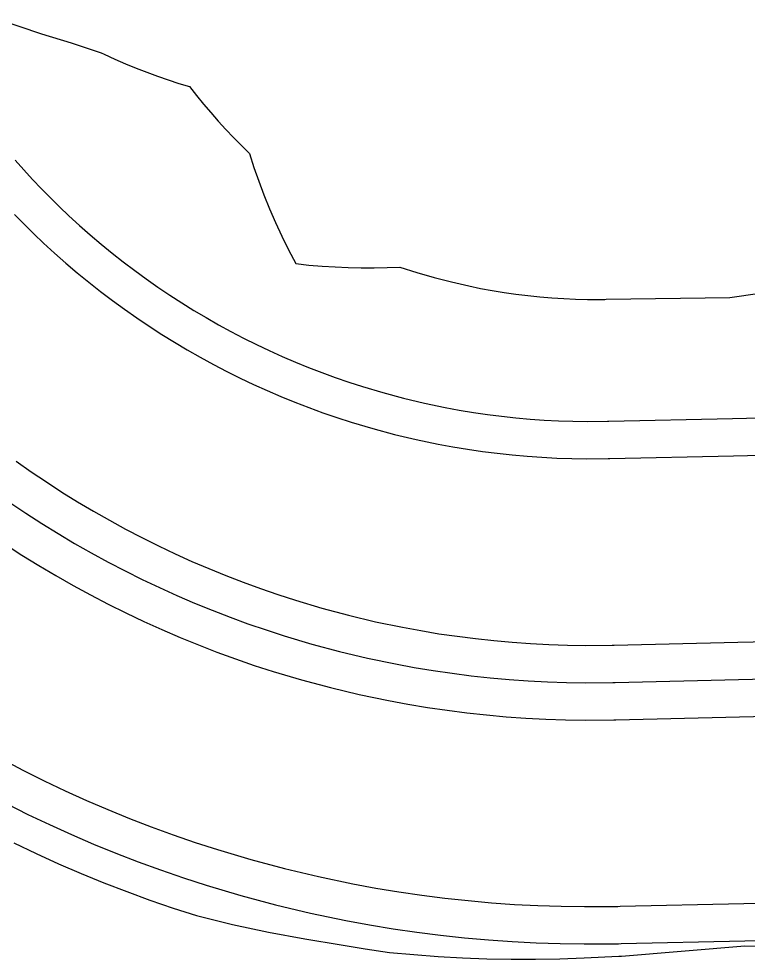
# Model space of a CAD drawing. Extents: x 8855 to 9481, y 3861 to 4019.
# Drawn here: x 9246.3 to 9324.5, y 3860.5 to 3961.3 of the extents above; entities that cross this region are included whole.
import ezdxf

# ---------------------------------------------------------------- set-up
doc = ezdxf.new("R2010")
doc.units = 0
doc.header["$MEASUREMENT"] = 0
doc.layers.add('TRIMBLE_ROAD', color=7, linetype='CONTINUOUS')

msp = doc.modelspace()

# ---------------------------------------------------------------- linework, layer by layer
at = {"layer": 'TRIMBLE_ROAD', "color": 1}
for points in [[(9243.912965, 3961.312666, 1963.077946), (9246.320089, 3960.529782, 1963.404675), (9248.727605, 3959.700164, 1963.731404), (9251.933874, 3958.721532, 1964.176719), (9255.142562, 3957.661784, 1964.622034), (9255.471519, 3957.526491, 1964.664185), (9256.608138, 3957.00105, 1964.798302), (9257.747536, 3956.501711, 1964.932419), (9258.889157, 3956.028418, 1965.066537), (9260.032449, 3955.5811, 1965.200654), (9261.176862, 3955.15968, 1965.334771), (9262.32185, 3954.764064, 1965.468889), (9263.46687, 3954.394151, 1965.603006), (9264.611383, 3954.049829, 1965.737123), (9265.346526, 3953.109375, 1965.687413), (9266.101824, 3952.180359, 1965.637704), (9266.877106, 3951.263205, 1965.587994), (9267.672191, 3950.358338, 1965.538285), (9268.48689, 3949.466176, 1965.488575), (9269.321003, 3948.587138, 1965.438865), (9270.174324, 3947.721639, 1965.389156), (9271.046637, 3946.870089, 1965.339446), (9271.513998, 3945.390535, 1965.09736), (9272.023988, 3943.91017, 1964.855273), (9272.576794, 3942.430072, 1964.613187), (9273.172578, 3940.951327, 1964.3711), (9273.811476, 3939.475026, 1964.129013), (9274.493599, 3938.002265, 1963.886927), (9275.21903, 3936.534146, 1963.64484), (9275.98783, 3935.071774, 1963.402754), (9277.405178, 3934.922004, 1963.520458), (9278.817044, 3934.802309, 1963.638162), (9280.222801, 3934.712432, 1963.755866), (9281.62183, 3934.652103, 1963.873571), (9283.013523, 3934.621038, 1963.991275), (9284.397277, 3934.618942, 1964.108979), (9285.772498, 3934.645506, 1964.226683), (9287.138601, 3934.700412, 1964.344387), (9288.967331, 3934.120447, 1964.335255), (9290.812472, 3933.591592, 1964.326122), (9292.672596, 3933.114313, 1964.316989), (9294.54626, 3932.689032, 1964.307857), (9295.800069, 3932.422541, 1964.318999), (9297.059266, 3932.179361, 1964.33014), (9298.325998, 3931.978497, 1964.34605), (9299.596544, 3931.801243, 1964.361959), (9300.870463, 3931.647672, 1964.377869), (9302.147315, 3931.517847, 1964.393778), (9303.426655, 3931.411825, 1964.409688), (9304.708042, 3931.329652, 1964.425597), (9305.991029, 3931.27137, 1964.441507), (9307.275172, 3931.237008, 1964.457416), (9309.10827, 3931.244675, 1964.483927), (9309.248683, 3931.247454, 1964.486003), (9322.501589, 3931.457812, 1964.589211), (9338.855781, 3933.785221, 1965.233854)], [(9243.912965, 3961.312666, 1963.077946), (9246.320089, 3960.529782, 1963.404675), (9248.727605, 3959.700164, 1963.731404), (9251.933874, 3958.721532, 1964.176719), (9255.142562, 3957.661784, 1964.622034), (9255.471519, 3957.526491, 1964.664185), (9256.608138, 3957.00105, 1964.798302), (9257.747536, 3956.501711, 1964.932419), (9258.889157, 3956.028418, 1965.066537), (9260.032449, 3955.5811, 1965.200654), (9261.176862, 3955.15968, 1965.334771), (9262.32185, 3954.764064, 1965.468889), (9263.46687, 3954.394151, 1965.603006), (9264.611383, 3954.049829, 1965.737123), (9265.346526, 3953.109375, 1965.687413), (9266.101824, 3952.180359, 1965.637704), (9266.877106, 3951.263205, 1965.587994), (9267.672191, 3950.358338, 1965.538285), (9268.48689, 3949.466176, 1965.488575), (9269.321003, 3948.587138, 1965.438865), (9270.174324, 3947.721639, 1965.389156), (9271.046637, 3946.870089, 1965.339446), (9271.513998, 3945.390535, 1965.09736), (9272.023988, 3943.91017, 1964.855273), (9272.576794, 3942.430072, 1964.613187), (9273.172578, 3940.951327, 1964.3711), (9273.811476, 3939.475026, 1964.129013), (9274.493599, 3938.002265, 1963.886927), (9275.21903, 3936.534146, 1963.64484), (9275.98783, 3935.071774, 1963.402754), (9277.405178, 3934.922004, 1963.520458), (9278.817044, 3934.802309, 1963.638162), (9280.222801, 3934.712432, 1963.755866), (9281.62183, 3934.652103, 1963.873571), (9283.013523, 3934.621038, 1963.991275), (9284.397277, 3934.618942, 1964.108979), (9285.772498, 3934.645506, 1964.226683), (9287.138601, 3934.700412, 1964.344387), (9288.967331, 3934.120447, 1964.335255), (9290.812472, 3933.591592, 1964.326122), (9292.672596, 3933.114313, 1964.316989), (9294.54626, 3932.689032, 1964.307857), (9295.800069, 3932.422541, 1964.318999), (9297.059266, 3932.179361, 1964.33014), (9298.325998, 3931.978497, 1964.34605), (9299.596544, 3931.801243, 1964.361959), (9300.870463, 3931.647672, 1964.377869), (9302.147315, 3931.517847, 1964.393778), (9303.426655, 3931.411825, 1964.409688), (9304.708042, 3931.329652, 1964.425597), (9305.991029, 3931.27137, 1964.441507), (9307.275172, 3931.237008, 1964.457416), (9309.10827, 3931.244675, 1964.483927), (9309.248683, 3931.247454, 1964.486003), (9322.501589, 3931.457812, 1964.589211), (9338.855781, 3933.785221, 1965.233854)], [(9245.923584, 3946.156257, 1961.00468), (9246.842207, 3945.124031, 1961.004251), (9247.778094, 3944.107432, 1961.003823), (9248.730978, 3943.106746, 1961.003394), (9249.700588, 3942.12226, 1961.002966), (9250.686651, 3941.154251, 1961.002537), (9251.688884, 3940.202996, 1961.002109), (9252.816058, 3939.170553, 1961.001641), (9253.96228, 3938.1593, 1961.001173), (9255.127153, 3937.169588, 1961.000706), (9256.310272, 3936.201762, 1961.000238), (9257.511226, 3935.256157, 1960.999771), (9258.729597, 3934.333102, 1960.999303), (9259.964962, 3933.432917, 1960.998835), (9261.216892, 3932.555917, 1960.998368), (9262.484952, 3931.702405, 1960.997904), (9263.768701, 3930.872677, 1960.99744), (9265.067693, 3930.067023, 1960.996977), (9266.381477, 3929.285723, 1960.996513), (9267.709596, 3928.529047, 1960.99605), (9269.051589, 3927.797258, 1960.995586), (9270.406989, 3927.090612, 1960.995123), (9271.775326, 3926.409353, 1960.994659), (9273.156123, 3925.753718, 1960.994197), (9274.548902, 3925.123935, 1960.993735), (9275.953178, 3924.520223, 1960.993272), (9277.368463, 3923.942792, 1960.99281), (9278.794265, 3923.391841, 1960.992348), (9280.23009, 3922.867564, 1960.991886), (9281.675437, 3922.370141, 1960.991424), (9283.129806, 3921.899747, 1960.990961), (9285.327166, 3921.245186, 1960.990267), (9287.541968, 3920.652316, 1960.989572), (9289.772479, 3920.121598, 1960.988877), (9292.016957, 3919.653449, 1960.988183), (9293.520168, 3919.376292, 1961.008008), (9295.028283, 3919.127204, 1961.027833), (9296.54078, 3918.90627, 1961.047659), (9298.057133, 3918.713567, 1961.067484), (9299.576814, 3918.549162, 1961.08731), (9301.099295, 3918.413113, 1961.107135), (9302.624048, 3918.305467, 1961.12696), (9304.150542, 3918.226261, 1961.146786), (9305.678248, 3918.175523, 1961.166611), (9307.206634, 3918.153269, 1961.186437), (9309.387571, 3918.17085, 1961.214725), (9309.554614, 3918.174589, 1961.216892), (9322.805186, 3918.484678, 1961.34504), (9339.204863, 3918.868463, 1961.503643)], [(9245.923584, 3946.156257, 1961.00468), (9246.842207, 3945.124031, 1961.004251), (9247.778094, 3944.107432, 1961.003823), (9248.730978, 3943.106746, 1961.003394), (9249.700588, 3942.12226, 1961.002966), (9250.686651, 3941.154251, 1961.002537), (9251.688884, 3940.202996, 1961.002109), (9252.816058, 3939.170553, 1961.001641), (9253.96228, 3938.1593, 1961.001173), (9255.127153, 3937.169588, 1961.000706), (9256.310272, 3936.201762, 1961.000238), (9257.511226, 3935.256157, 1960.999771), (9258.729597, 3934.333102, 1960.999303), (9259.964962, 3933.432917, 1960.998835), (9261.216892, 3932.555917, 1960.998368), (9262.484952, 3931.702405, 1960.997904), (9263.768701, 3930.872677, 1960.99744), (9265.067693, 3930.067023, 1960.996977), (9266.381477, 3929.285723, 1960.996513), (9267.709596, 3928.529047, 1960.99605), (9269.051589, 3927.797258, 1960.995586), (9270.406989, 3927.090612, 1960.995123), (9271.775326, 3926.409353, 1960.994659), (9273.156123, 3925.753718, 1960.994197), (9274.548902, 3925.123935, 1960.993735), (9275.953178, 3924.520223, 1960.993272), (9277.368463, 3923.942792, 1960.99281), (9278.794265, 3923.391841, 1960.992348), (9280.23009, 3922.867564, 1960.991886), (9281.675437, 3922.370141, 1960.991424), (9283.129806, 3921.899747, 1960.990961), (9285.327166, 3921.245186, 1960.990267), (9287.541968, 3920.652316, 1960.989572), (9289.772479, 3920.121598, 1960.988877), (9292.016957, 3919.653449, 1960.988183), (9293.520168, 3919.376292, 1961.008008), (9295.028283, 3919.127204, 1961.027833), (9296.54078, 3918.90627, 1961.047659), (9298.057133, 3918.713567, 1961.067484), (9299.576814, 3918.549162, 1961.08731), (9301.099295, 3918.413113, 1961.107135), (9302.624048, 3918.305467, 1961.12696), (9304.150542, 3918.226261, 1961.146786), (9305.678248, 3918.175523, 1961.166611), (9307.206634, 3918.153269, 1961.186437), (9309.387571, 3918.17085, 1961.214725), (9309.554614, 3918.174589, 1961.216892), (9322.805186, 3918.484678, 1961.34504), (9339.204863, 3918.868463, 1961.503643)], [(9245.857553, 3940.324044, 1961.123394), (9246.874462, 3939.291534, 1961.122966), (9247.908625, 3938.276305, 1961.122537), (9248.959748, 3937.278647, 1961.122109), (9250.141906, 3936.195841, 1961.121641), (9251.344041, 3935.135259, 1961.121173), (9252.565737, 3934.097268, 1961.120706), (9253.80657, 3933.082231, 1961.120238), (9255.066106, 3932.090499, 1961.119771), (9256.34391, 3931.122417, 1961.119303), (9257.639537, 3930.178321, 1961.118835), (9258.952537, 3929.25854, 1961.118368), (9260.282454, 3928.363393, 1961.117904), (9261.628824, 3927.493191, 1961.11744), (9262.991182, 3926.648237, 1961.116977), (9264.369053, 3925.828824, 1961.116513), (9265.761958, 3925.035237, 1961.11605), (9267.169414, 3924.267752, 1961.115586), (9268.590931, 3923.526635, 1961.115123), (9270.026016, 3922.812143, 1961.114659), (9271.474169, 3922.124526, 1961.114197), (9272.934888, 3921.464022, 1961.113735), (9274.407666, 3920.830861, 1961.113272), (9275.891989, 3920.225262, 1961.11281), (9277.387343, 3919.647436, 1961.112348), (9278.893207, 3919.097584, 1961.111886), (9280.40906, 3918.575897, 1961.111424), (9281.934373, 3918.082557, 1961.110961), (9284.238922, 3917.396066, 1961.110267), (9286.561763, 3916.774275, 1961.109572), (9288.901079, 3916.217669, 1961.108877), (9291.255043, 3915.726683, 1961.108183), (9292.831582, 3915.436007, 1961.128008), (9294.413264, 3915.174768, 1961.147833), (9295.999541, 3914.943056, 1961.167659), (9297.589862, 3914.740953, 1961.187484), (9299.183674, 3914.568529, 1961.20731), (9300.780423, 3914.425844, 1961.227135), (9302.379554, 3914.312946, 1961.24696), (9303.980511, 3914.229877, 1961.266786), (9305.582739, 3914.176663, 1961.286611), (9307.18568, 3914.153324, 1961.306437), (9309.473004, 3914.171762, 1961.334725), (9309.648196, 3914.175684, 1961.336892), (9322.898768, 3914.485773, 1961.46504), (9339.298445, 3914.869558, 1961.623643)], [(9245.857553, 3940.324044, 1961.123394), (9246.874462, 3939.291534, 1961.122966), (9247.908625, 3938.276305, 1961.122537), (9248.959748, 3937.278647, 1961.122109), (9250.141906, 3936.195841, 1961.121641), (9251.344041, 3935.135259, 1961.121173), (9252.565737, 3934.097268, 1961.120706), (9253.80657, 3933.082231, 1961.120238), (9255.066106, 3932.090499, 1961.119771), (9256.34391, 3931.122417, 1961.119303), (9257.639537, 3930.178321, 1961.118835), (9258.952537, 3929.25854, 1961.118368), (9260.282454, 3928.363393, 1961.117904), (9261.628824, 3927.493191, 1961.11744), (9262.991182, 3926.648237, 1961.116977), (9264.369053, 3925.828824, 1961.116513), (9265.761958, 3925.035237, 1961.11605), (9267.169414, 3924.267752, 1961.115586), (9268.590931, 3923.526635, 1961.115123), (9270.026016, 3922.812143, 1961.114659), (9271.474169, 3922.124526, 1961.114197), (9272.934888, 3921.464022, 1961.113735), (9274.407666, 3920.830861, 1961.113272), (9275.891989, 3920.225262, 1961.11281), (9277.387343, 3919.647436, 1961.112348), (9278.893207, 3919.097584, 1961.111886), (9280.40906, 3918.575897, 1961.111424), (9281.934373, 3918.082557, 1961.110961), (9284.238922, 3917.396066, 1961.110267), (9286.561763, 3916.774275, 1961.109572), (9288.901079, 3916.217669, 1961.108877), (9291.255043, 3915.726683, 1961.108183), (9292.831582, 3915.436007, 1961.128008), (9294.413264, 3915.174768, 1961.147833), (9295.999541, 3914.943056, 1961.167659), (9297.589862, 3914.740953, 1961.187484), (9299.183674, 3914.568529, 1961.20731), (9300.780423, 3914.425844, 1961.227135), (9302.379554, 3914.312946, 1961.24696), (9303.980511, 3914.229877, 1961.266786), (9305.582739, 3914.176663, 1961.286611), (9307.18568, 3914.153324, 1961.306437), (9309.473004, 3914.171762, 1961.334725), (9309.648196, 3914.175684, 1961.336892), (9322.898768, 3914.485773, 1961.46504), (9339.298445, 3914.869558, 1961.623643)], [(9246.012412, 3913.905339, 1960.852198), (9247.63076, 3912.771655, 1960.872023), (9249.26996, 3911.668335, 1960.891849), (9250.92944, 3910.59576, 1960.911674), (9252.608625, 3909.554305, 1960.9315), (9254.306931, 3908.544331, 1960.951325), (9256.023768, 3907.566189, 1960.97115), (9257.758539, 3906.620218, 1960.990976), (9259.510641, 3905.706749, 1961.010801), (9261.279467, 3904.826097, 1961.030627), (9263.0644, 3903.978569, 1961.050452), (9264.864821, 3903.164459, 1961.070278), (9266.680105, 3902.384051, 1961.090103), (9268.509619, 3901.637615, 1961.109928), (9270.35273, 3900.925411, 1961.129754), (9272.208796, 3900.247687, 1961.149579), (9274.077172, 3899.604677, 1961.169405), (9275.957209, 3898.996606, 1961.18923), (9278.7977, 3898.150467, 1961.218968), (9281.660736, 3897.384073, 1961.248706), (9284.54408, 3896.698024, 1961.278444), (9287.445477, 3896.092855, 1961.308183), (9289.388652, 3895.73458, 1961.328008), (9291.338168, 3895.412587, 1961.347833), (9293.293347, 3895.126989, 1961.367659), (9295.25351, 3894.877886, 1961.387484), (9297.217975, 3894.665363, 1961.40731), (9299.186061, 3894.489495, 1961.427135), (9301.157083, 3894.350342, 1961.44696), (9303.130356, 3894.247954, 1961.466786), (9305.105195, 3894.182365, 1961.486611), (9307.080914, 3894.153599, 1961.506437), (9309.900173, 3894.176325, 1961.534725), (9310.116107, 3894.181158, 1961.536892), (9323.366679, 3894.491247, 1961.66504), (9339.766356, 3894.875032, 1961.823643)], [(9246.012412, 3913.905339, 1960.852198), (9247.63076, 3912.771655, 1960.872023), (9249.26996, 3911.668335, 1960.891849), (9250.92944, 3910.59576, 1960.911674), (9252.608625, 3909.554305, 1960.9315), (9254.306931, 3908.544331, 1960.951325), (9256.023768, 3907.566189, 1960.97115), (9257.758539, 3906.620218, 1960.990976), (9259.510641, 3905.706749, 1961.010801), (9261.279467, 3904.826097, 1961.030627), (9263.0644, 3903.978569, 1961.050452), (9264.864821, 3903.164459, 1961.070278), (9266.680105, 3902.384051, 1961.090103), (9268.509619, 3901.637615, 1961.109928), (9270.35273, 3900.925411, 1961.129754), (9272.208796, 3900.247687, 1961.149579), (9274.077172, 3899.604677, 1961.169405), (9275.957209, 3898.996606, 1961.18923), (9278.7977, 3898.150467, 1961.218968), (9281.660736, 3897.384073, 1961.248706), (9284.54408, 3896.698024, 1961.278444), (9287.445477, 3896.092855, 1961.308183), (9289.388652, 3895.73458, 1961.328008), (9291.338168, 3895.412587, 1961.347833), (9293.293347, 3895.126989, 1961.367659), (9295.25351, 3894.877886, 1961.387484), (9297.217975, 3894.665363, 1961.40731), (9299.186061, 3894.489495, 1961.427135), (9301.157083, 3894.350342, 1961.44696), (9303.130356, 3894.247954, 1961.466786), (9305.105195, 3894.182365, 1961.486611), (9307.080914, 3894.153599, 1961.506437), (9309.900173, 3894.176325, 1961.534725), (9310.116107, 3894.181158, 1961.536892), (9323.366679, 3894.491247, 1961.66504), (9339.766356, 3894.875032, 1961.823643)], [(9245.366405, 3909.474278, 1960.752023), (9247.067461, 3908.329323, 1960.771849), (9248.789563, 3907.216274, 1960.791674), (9250.532114, 3906.135519, 1960.8115), (9252.294506, 3905.087432, 1960.831325), (9254.07613, 3904.072379, 1960.85115), (9255.876364, 3903.090712, 1960.870976), (9257.694583, 3902.142771, 1960.890801), (9259.530157, 3901.228887, 1960.910627), (9261.382446, 3900.349377, 1960.930452), (9263.250808, 3899.504546, 1960.950278), (9265.134592, 3898.694689, 1960.970103), (9267.033146, 3897.920086, 1960.989928), (9268.945807, 3897.181006, 1961.009754), (9270.871914, 3896.477707, 1961.029579), (9272.810794, 3895.810433, 1961.049405), (9274.761776, 3895.179416, 1961.06923), (9277.709455, 3894.301347, 1961.098968), (9280.680531, 3893.506033, 1961.128706), (9283.67268, 3892.794095, 1961.158444), (9286.683564, 3892.16609, 1961.188183), (9288.700067, 3891.794294, 1961.208008), (9290.723149, 3891.460151, 1961.227833), (9292.752108, 3891.163776, 1961.247659), (9294.786239, 3890.905272, 1961.267484), (9296.824836, 3890.68473, 1961.28731), (9298.867189, 3890.502225, 1961.307135), (9300.912589, 3890.357821, 1961.32696), (9302.960325, 3890.251569, 1961.346786), (9305.009686, 3890.183505, 1961.366611), (9307.05996, 3890.153654, 1961.386437), (9309.985607, 3890.177237, 1961.414725), (9310.209689, 3890.182253, 1961.416892), (9323.460262, 3890.492342, 1961.54504), (9339.859938, 3890.876127, 1961.703643)], [(9245.366405, 3909.474278, 1960.752023), (9247.067461, 3908.329323, 1960.771849), (9248.789563, 3907.216274, 1960.791674), (9250.532114, 3906.135519, 1960.8115), (9252.294506, 3905.087432, 1960.831325), (9254.07613, 3904.072379, 1960.85115), (9255.876364, 3903.090712, 1960.870976), (9257.694583, 3902.142771, 1960.890801), (9259.530157, 3901.228887, 1960.910627), (9261.382446, 3900.349377, 1960.930452), (9263.250808, 3899.504546, 1960.950278), (9265.134592, 3898.694689, 1960.970103), (9267.033146, 3897.920086, 1960.989928), (9268.945807, 3897.181006, 1961.009754), (9270.871914, 3896.477707, 1961.029579), (9272.810794, 3895.810433, 1961.049405), (9274.761776, 3895.179416, 1961.06923), (9277.709455, 3894.301347, 1961.098968), (9280.680531, 3893.506033, 1961.128706), (9283.67268, 3892.794095, 1961.158444), (9286.683564, 3892.16609, 1961.188183), (9288.700067, 3891.794294, 1961.208008), (9290.723149, 3891.460151, 1961.227833), (9292.752108, 3891.163776, 1961.247659), (9294.786239, 3890.905272, 1961.267484), (9296.824836, 3890.68473, 1961.28731), (9298.867189, 3890.502225, 1961.307135), (9300.912589, 3890.357821, 1961.32696), (9302.960325, 3890.251569, 1961.346786), (9305.009686, 3890.183505, 1961.366611), (9307.05996, 3890.153654, 1961.386437), (9309.985607, 3890.177237, 1961.414725), (9310.209689, 3890.182253, 1961.416892), (9323.460262, 3890.492342, 1961.54504), (9339.859938, 3890.876127, 1961.703643)], [(9244.864962, 3904.990311, 1960.891849), (9246.649686, 3903.836788, 1960.911674), (9248.455602, 3902.716732, 1960.9315), (9250.282082, 3901.630534, 1960.951325), (9252.128491, 3900.57857, 1960.97115), (9253.994189, 3899.561205, 1960.990976), (9255.878526, 3898.578794, 1961.010801), (9257.780847, 3897.631678, 1961.030627), (9259.700492, 3896.720186, 1961.050452), (9261.636794, 3895.844634, 1961.070278), (9263.58908, 3895.005327, 1961.090103), (9265.556672, 3894.202556, 1961.109928), (9267.538885, 3893.436601, 1961.129754), (9269.535031, 3892.707728, 1961.149579), (9271.544417, 3892.016189, 1961.169405), (9273.566344, 3891.362226, 1961.18923), (9276.621211, 3890.452227, 1961.218968), (9279.700325, 3889.627992, 1961.248706), (9282.80128, 3888.890166, 1961.278444), (9285.921651, 3888.239324, 1961.308183), (9288.011481, 3887.854009, 1961.328008), (9290.10813, 3887.507715, 1961.347833), (9292.210869, 3887.200562, 1961.367659), (9294.318969, 3886.932659, 1961.387484), (9296.431696, 3886.704096, 1961.40731), (9298.548316, 3886.514955, 1961.427135), (9300.668095, 3886.365301, 1961.44696), (9302.790294, 3886.255185, 1961.466786), (9304.914178, 3886.184646, 1961.486611), (9307.039007, 3886.153708, 1961.506437), (9310.071041, 3886.17815, 1961.534725), (9310.303272, 3886.183348, 1961.536892), (9323.553844, 3886.493437, 1961.66504), (9339.95352, 3886.877222, 1961.823643)], [(9244.864962, 3904.990311, 1960.891849), (9246.649686, 3903.836788, 1960.911674), (9248.455602, 3902.716732, 1960.9315), (9250.282082, 3901.630534, 1960.951325), (9252.128491, 3900.57857, 1960.97115), (9253.994189, 3899.561205, 1960.990976), (9255.878526, 3898.578794, 1961.010801), (9257.780847, 3897.631678, 1961.030627), (9259.700492, 3896.720186, 1961.050452), (9261.636794, 3895.844634, 1961.070278), (9263.58908, 3895.005327, 1961.090103), (9265.556672, 3894.202556, 1961.109928), (9267.538885, 3893.436601, 1961.129754), (9269.535031, 3892.707728, 1961.149579), (9271.544417, 3892.016189, 1961.169405), (9273.566344, 3891.362226, 1961.18923), (9276.621211, 3890.452227, 1961.218968), (9279.700325, 3889.627992, 1961.248706), (9282.80128, 3888.890166, 1961.278444), (9285.921651, 3888.239324, 1961.308183), (9288.011481, 3887.854009, 1961.328008), (9290.10813, 3887.507715, 1961.347833), (9292.210869, 3887.200562, 1961.367659), (9294.318969, 3886.932659, 1961.387484), (9296.431696, 3886.704096, 1961.40731), (9298.548316, 3886.514955, 1961.427135), (9300.668095, 3886.365301, 1961.44696), (9302.790294, 3886.255185, 1961.466786), (9304.914178, 3886.184646, 1961.486611), (9307.039007, 3886.153708, 1961.506437), (9310.071041, 3886.17815, 1961.534725), (9310.303272, 3886.183348, 1961.536892), (9323.553844, 3886.493437, 1961.66504), (9339.95352, 3886.877222, 1961.823643)], [(9244.583313, 3881.913672, 1961.590976), (9246.798236, 3880.758908, 1961.610801), (9249.034298, 3879.645631, 1961.630627), (9251.290723, 3878.574228, 1961.650452), (9253.566727, 3877.545071, 1961.670278), (9255.861519, 3876.558517, 1961.690103), (9258.174302, 3875.614909, 1961.709928), (9260.504272, 3874.714576, 1961.729754), (9262.85062, 3873.85783, 1961.749579), (9265.212529, 3873.044969, 1961.769405), (9267.58918, 3872.276275, 1961.78923), (9271.179988, 3871.206628, 1961.818968), (9274.799298, 3870.23779, 1961.848706), (9278.444281, 3869.37052, 1961.878444), (9282.112085, 3868.605496, 1961.908183), (9284.568551, 3868.152581, 1961.928008), (9287.033034, 3867.745534, 1961.947833), (9289.504675, 3867.384495, 1961.967659), (9291.982617, 3867.069591, 1961.987484), (9294.465997, 3866.80093, 1962.00731), (9296.953955, 3866.578606, 1962.027135), (9299.445624, 3866.402696, 1962.04696), (9301.940139, 3866.273262, 1962.066786), (9304.436634, 3866.190348, 1962.086611), (9306.93424, 3866.153983, 1962.106437), (9310.49821, 3866.182712, 1962.134725), (9310.771183, 3866.188822, 1962.134871), (9324.021755, 3866.498911, 1962.14353), (9340.421432, 3866.882696, 1962.154294)], [(9244.583313, 3881.913672, 1961.590976), (9246.798236, 3880.758908, 1961.610801), (9249.034298, 3879.645631, 1961.630627), (9251.290723, 3878.574228, 1961.650452), (9253.566727, 3877.545071, 1961.670278), (9255.861519, 3876.558517, 1961.690103), (9258.174302, 3875.614909, 1961.709928), (9260.504272, 3874.714576, 1961.729754), (9262.85062, 3873.85783, 1961.749579), (9265.212529, 3873.044969, 1961.769405), (9267.58918, 3872.276275, 1961.78923), (9271.179988, 3871.206628, 1961.818968), (9274.799298, 3870.23779, 1961.848706), (9278.444281, 3869.37052, 1961.878444), (9282.112085, 3868.605496, 1961.908183), (9284.568551, 3868.152581, 1961.928008), (9287.033034, 3867.745534, 1961.947833), (9289.504675, 3867.384495, 1961.967659), (9291.982617, 3867.069591, 1961.987484), (9294.465997, 3866.80093, 1962.00731), (9296.953955, 3866.578606, 1962.027135), (9299.445624, 3866.402696, 1962.04696), (9301.940139, 3866.273262, 1962.066786), (9304.436634, 3866.190348, 1962.086611), (9306.93424, 3866.153983, 1962.106437), (9310.49821, 3866.182712, 1962.134725), (9310.771183, 3866.188822, 1962.134871), (9324.021755, 3866.498911, 1962.14353), (9340.421432, 3866.882696, 1962.154294)], [(9244.982178, 3877.194931, 1961.490801), (9247.284988, 3876.048422, 1961.510627), (9249.608769, 3874.945036, 1961.530452), (9251.952714, 3873.885158, 1961.550278), (9254.316007, 3872.869155, 1961.570103), (9256.697828, 3871.89738, 1961.589928), (9259.09735, 3870.970171, 1961.609754), (9261.513737, 3870.087851, 1961.629579), (9263.946151, 3869.250725, 1961.649405), (9266.393747, 3868.459085, 1961.66923), (9270.091744, 3867.357508, 1961.698968), (9273.819093, 3866.35975, 1961.728706), (9277.572881, 3865.466591, 1961.758444), (9281.350172, 3864.67873, 1961.788183), (9283.879966, 3864.212296, 1961.808008), (9286.418014, 3863.793098, 1961.827833), (9288.963436, 3863.421282, 1961.847659), (9291.515346, 3863.096977, 1961.867484), (9294.072858, 3862.820297, 1961.88731), (9296.635083, 3862.591336, 1961.907135), (9299.20113, 3862.410176, 1961.92696), (9301.770108, 3862.276877, 1961.946786), (9304.341125, 3862.191488, 1961.966611), (9306.913287, 3862.154038, 1961.986437), (9310.583644, 3862.183625, 1962.014725), (9310.864765, 3862.189917, 1962.014871), (9324.115337, 3862.500006, 1962.02353), (9340.515014, 3862.883791, 1962.034294)], [(9244.982178, 3877.194931, 1961.490801), (9247.284988, 3876.048422, 1961.510627), (9249.608769, 3874.945036, 1961.530452), (9251.952714, 3873.885158, 1961.550278), (9254.316007, 3872.869155, 1961.570103), (9256.697828, 3871.89738, 1961.589928), (9259.09735, 3870.970171, 1961.609754), (9261.513737, 3870.087851, 1961.629579), (9263.946151, 3869.250725, 1961.649405), (9266.393747, 3868.459085, 1961.66923), (9270.091744, 3867.357508, 1961.698968), (9273.819093, 3866.35975, 1961.728706), (9277.572881, 3865.466591, 1961.758444), (9281.350172, 3864.67873, 1961.788183), (9283.879966, 3864.212296, 1961.808008), (9286.418014, 3863.793098, 1961.827833), (9288.963436, 3863.421282, 1961.847659), (9291.515346, 3863.096977, 1961.867484), (9294.072858, 3862.820297, 1961.88731), (9296.635083, 3862.591336, 1961.907135), (9299.20113, 3862.410176, 1961.92696), (9301.770108, 3862.276877, 1961.946786), (9304.341125, 3862.191488, 1961.966611), (9306.913287, 3862.154038, 1961.986437), (9310.583644, 3862.183625, 1962.014725), (9310.864765, 3862.189917, 1962.014871), (9324.115337, 3862.500006, 1962.02353), (9340.515014, 3862.883791, 1962.034294)], [(9245.792246, 3872.978808, 1960.657295), (9248.173101, 3871.847262, 1960.676881), (9250.574652, 3870.760285, 1960.696467), (9252.996063, 3869.718255, 1960.716053), (9255.436493, 3868.721534, 1960.735639), (9257.895094, 3867.77047, 1960.755225), (9260.371013, 3866.865393, 1960.774811), (9262.86339, 3866.006619, 1960.794397), (9265.371357, 3865.194446, 1960.813984), (9269.213554, 3864.251351, 1960.89199), (9273.075401, 3863.417441, 1960.969996), (9276.953801, 3862.693076, 1961.048002), (9280.845653, 3862.078529, 1961.126009), (9283.431131, 3861.643937, 1961.156187), (9286.0235, 3861.25774, 1961.186366), (9288.634532, 3861.01289, 1961.239972), (9291.247177, 3860.81707, 1961.293578), (9293.860513, 3860.670254, 1961.347184), (9296.473623, 3860.572401, 1961.40079), (9299.085591, 3860.52345, 1961.454396), (9301.695501, 3860.523326, 1961.508001), (9304.302444, 3860.571934, 1961.561607), (9306.905508, 3860.669164, 1961.615213), (9310.612485, 3860.833598, 1961.677141), (9310.895964, 3860.856761, 1961.681491), (9324.128352, 3861.943868, 1961.884458), (9340.547202, 3861.508338, 1962.378252)], [(9245.792246, 3872.978808, 1960.657295), (9248.173101, 3871.847262, 1960.676881), (9250.574652, 3870.760285, 1960.696467), (9252.996063, 3869.718255, 1960.716053), (9255.436493, 3868.721534, 1960.735639), (9257.895094, 3867.77047, 1960.755225), (9260.371013, 3866.865393, 1960.774811), (9262.86339, 3866.006619, 1960.794397), (9265.371357, 3865.194446, 1960.813984), (9269.213554, 3864.251351, 1960.89199), (9273.075401, 3863.417441, 1960.969996), (9276.953801, 3862.693076, 1961.048002), (9280.845653, 3862.078529, 1961.126009), (9283.431131, 3861.643937, 1961.156187), (9286.0235, 3861.25774, 1961.186366), (9288.634532, 3861.01289, 1961.239972), (9291.247177, 3860.81707, 1961.293578), (9293.860513, 3860.670254, 1961.347184), (9296.473623, 3860.572401, 1961.40079), (9299.085591, 3860.52345, 1961.454396), (9301.695501, 3860.523326, 1961.508001), (9304.302444, 3860.571934, 1961.561607), (9306.905508, 3860.669164, 1961.615213), (9310.612485, 3860.833598, 1961.677141), (9310.895964, 3860.856761, 1961.681491), (9324.128352, 3861.943868, 1961.884458), (9340.547202, 3861.508338, 1962.378252)]]:
    msp.add_polyline3d(points, dxfattribs=at)

doc.saveas('drawing.dxf')
